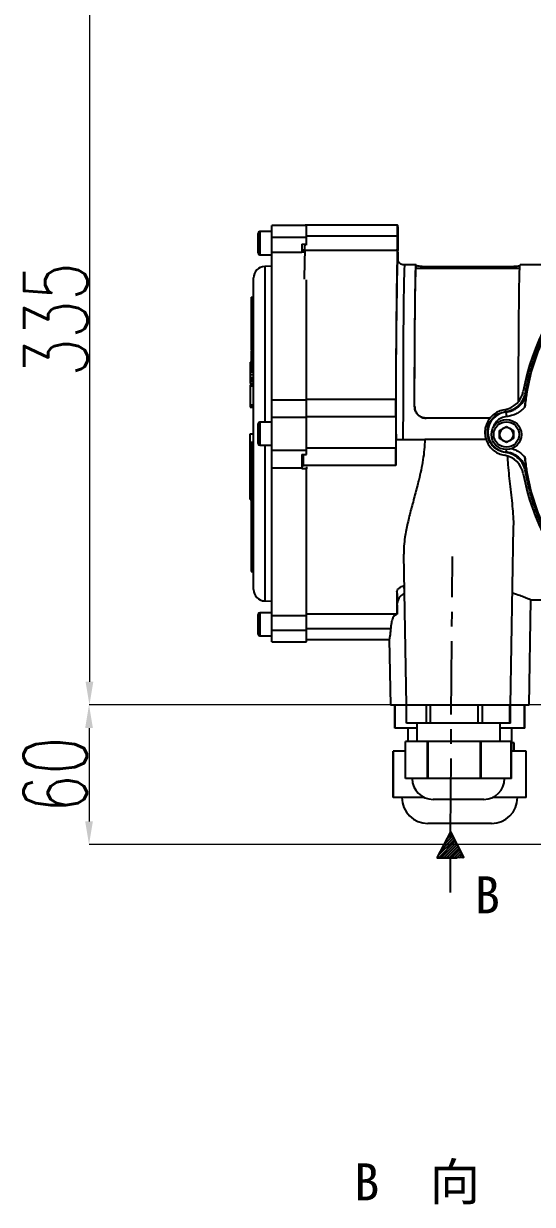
# Model space of a CAD drawing. Header units: millimetres. Extents: x 10469 to 13094, y 11322 to 13178.
# Drawn here: x 10815 to 11035, y 12394 to 12906 of the extents above; entities that cross this region are included whole.
import ezdxf

# ---------------------------------------------------------------- set-up
doc = ezdxf.new("R2010")
doc.units = ezdxf.units.MM
doc.linetypes.add('CENTER', pattern=[50.8, 31.75, -6.35, 6.35, -6.35])
doc.layers.add('AM_5', color=3, linetype='Continuous', lineweight=25)
doc.layers.add('文字', color=7, linetype='Continuous', lineweight=13)
doc.layers.add('layer 1', color=7, linetype='Continuous')
doc.styles.add('SLDTEXTSTYLE1', font='txt.shx', dxfattribs={"width": 0.7, "bigfont": 'gbcbig.shx'})
doc.styles.add('STYLE1', font='txt.shx', dxfattribs={"width": 0.8, "height": 3, "bigfont": 'hzdx.shx'})
doc.dimstyles.new('SLDDIMSTYLE12$0', dxfattribs={"dimtxt": 12, "dimasz": 10, "dimexe": 0, "dimexo": 0.0625, "dimgap": 0.875, "dimtad": 1, "dimdec": 1, "dimlfac": 1.8, "dimrnd": 1e-09, "dimzin": 12, "dimdsep": 46, "dimtxsty": 'SLDTEXTSTYLE1', "dimcen": 0.09, "dimdle": 8.16, "dimclrd": 3, "dimclre": 3, "dimadec": 0, "dimazin": 3, "dimtfac": 1, "dimtdec": 1, "dimtofl": 0, "dimtmove": 0, "dimatfit": 3, "dimfxl": 0, "dimfrac": 2, "dimtolj": 1, "dimlwd": 5, "dimlwe": 5, "dimarcsym": 0})

# ---------------------------------------------------------------- blocks, each defined once
blk = doc.blocks.new('*D10')
at = {"layer": 'AM_5', "color": 3, "lineweight": 5, "transparency": 16777216}
blk.add_line((11237.8, 12944.4), (10843.4, 12944.4), dxfattribs=at)
at = {"layer": 'AM_5', "color": 3, "linetype": 'Continuous', "lineweight": 5, "transparency": 16777216}
for p, q in [((10843.4, 12934.4), (10843.4, 12620.62)), ((11249.48, 12610.62), (10843.4, 12610.62))]:
    blk.add_line(p, q, dxfattribs=at)
at = {"layer": 'AM_5', "color": 3, "transparency": 16777216}
for points in [[(10841.73, 12934.4), (10845.07, 12934.4), (10843.4, 12944.4)], [(10841.73, 12620.62), (10845.07, 12620.62), (10843.4, 12610.62)]]:
    blk.add_solid(points, dxfattribs=at)
at = {"layer": 'Defpoints', "color": 0, "transparency": 16777216}
for p in [(11237.86, 12944.4), (10843.4, 12610.62), (11249.54, 12610.62)]:
    blk.add_point(p, dxfattribs=at)
at = {"layer": 'AM_5', "color": 0, "transparency": 16777216, "insert": (10828.81, 12777.51), "char_height": 12, "attachment_point": 5, "rotation": 90, "style": 'SLDTEXTSTYLE1'}
blk.add_mtext('\\A1;{\\H2.28571x;335}', dxfattribs=at)
blk = doc.blocks.new('*D11')
at = {"layer": 'AM_5', "color": 3, "lineweight": 5, "transparency": 16777216}
blk.add_line((11249.48, 12610.62), (10843.22, 12610.62), dxfattribs=at)
at = {"layer": 'AM_5', "color": 3, "linetype": 'Continuous', "lineweight": 5, "transparency": 16777216}
for p, q in [((10843.22, 12600.62), (10843.22, 12560.21)), ((11249.13, 12550.21), (10843.22, 12550.21))]:
    blk.add_line(p, q, dxfattribs=at)
at = {"layer": 'AM_5', "color": 3, "transparency": 16777216}
for points in [[(10841.55, 12600.62), (10844.89, 12600.62), (10843.22, 12610.62)], [(10841.55, 12560.21), (10844.89, 12560.21), (10843.22, 12550.21)]]:
    blk.add_solid(points, dxfattribs=at)
at = {"layer": 'Defpoints', "color": 0, "transparency": 16777216}
for p in [(11249.54, 12610.62), (10843.22, 12550.21), (11249.2, 12550.21)]:
    blk.add_point(p, dxfattribs=at)
at = {"layer": 'AM_5', "color": 0, "transparency": 16777216, "insert": (10828.63, 12580.41), "char_height": 12, "attachment_point": 5, "rotation": 90, "style": 'SLDTEXTSTYLE1'}
blk.add_mtext('\\A1;{\\H2.28571x;60}', dxfattribs=at)

msp = doc.modelspace()

# ---------------------------------------------------------------- hatches: boundary and pattern name
at = {"layer": 'layer 1'}
h = msp.add_hatch(dxfattribs=at)
h.set_pattern_fill('ANSI31', color=256, scale=0.25)
h.set_pattern_definition([(45, (3091.158, 13888.45325), (-0.56126601, 0.56126601), [])])
h.paths.add_polyline_path([(10999.682, 12555.604), (10993.816, 12544.454), (10999.606, 12544.454), (11005.396, 12544.375)])

# ---------------------------------------------------------------- linework, layer by layer
at = {"color": 7, "linetype": 'Continuous', "lineweight": 25}
for p, q in [((10936.777, 12818.135), (10922.398, 12818.135)), ((10922.398, 12813.11), (10922.398, 12818.135)), ((10936.775, 12818.089), (10936.79, 12818.28)), ((10976.789, 12818.28), (10936.79, 12818.28)), ((10937.398, 12813.11), (10937.398, 12818.088)), ((10916.398, 12810.535), (10916.398, 12814.785)), ((10922.398, 12815.535), (10917.148, 12815.535)), ((10917.148, 12815.535), (10917.148, 12810.535)), ((10922.398, 12813.11), (10937.398, 12813.11)), ((10922.398, 12806.669), (10922.398, 12813.11)), ((10976.726, 12813.611), (10937.398, 12813.611)), ((10937.398, 12810.03), (10937.398, 12813.11)), ((10916.398, 12806.285), (10916.398, 12810.535)), ((10917.148, 12810.535), (10917.148, 12805.535)), ((10922.398, 12806.669), (10935.398, 12806.669)), ((10922.398, 12742.754), (10922.398, 12806.669)), ((10935.398, 12810.03), (10937.398, 12810.03)), ((10935.398, 12810.03), (10935.398, 12806.669)), ((10935.398, 12807.594), (10936.669, 12807.594)), ((10935.398, 12806.669), (10935.398, 12806.577)), ((10936.626, 12806.577), (10935.398, 12806.577)), ((10976.656, 12807.289), (10936.658, 12807.289)), ((10937.398, 12809.735), (10937.398, 12810.03)), ((10917.148, 12805.535), (10922.398, 12805.535)), ((10984.788, 12801.08), (10979.789, 12801.08)), ((10984.832, 12799.58), (10984.832, 12800.929)), ((11039.092, 12801.08), (11029.787, 12801.08)), ((10922.398, 12800.535), (10919.268, 12800.453)), ((10919.268, 12800.453), (10919.268, 12733.035)), ((11029.651, 12799.58), (10984.788, 12799.58)), ((10989.878, 12800.431), (11024.876, 12800.431)), ((10989.878, 12800.431), (10989.878, 12799.58)), ((11024.876, 12799.58), (11024.876, 12800.431)), ((10914.398, 12728.035), (10914.398, 12795.454)), ((10937.398, 12742.754), (10937.398, 12794.661)), ((10913.398, 12787.169), (10914.398, 12787.169)), ((10913.398, 12787.169), (10913.398, 12787.028)), ((10913.398, 12787.028), (10914.398, 12787.028)), ((10913.398, 12787.028), (10913.398, 12786.437)), ((10913.398, 12786.396), (10914.398, 12786.396)), ((10913.398, 12786.396), (10913.398, 12786.255)), ((10913.398, 12786.255), (10914.398, 12786.255)), ((10913.398, 12784.824), (10914.398, 12784.824)), ((10913.398, 12784.824), (10913.398, 12784.686)), ((10913.398, 12784.686), (10914.398, 12784.686)), ((10913.398, 12784.686), (10913.398, 12784.564)), ((10913.398, 12784.528), (10914.398, 12784.528)), ((10913.398, 12784.528), (10913.398, 12783.739)), ((10913.398, 12783.739), (10914.398, 12783.739)), ((10913.398, 12781.663), (10914.398, 12781.663)), ((10913.398, 12780.58), (10914.398, 12780.58)), ((10913.398, 12780.58), (10913.398, 12778.137)), ((10913.273, 12776.076), (10913.398, 12776.076)), ((10913.398, 12778.137), (10914.398, 12778.137)), ((10913.398, 12777.206), (10914.398, 12777.206)), ((10913.398, 12777.206), (10913.398, 12776.383)), ((10913.398, 12776.383), (10914.398, 12776.383)), ((10913.398, 12776.383), (10913.398, 12774.488)), ((10913.398, 12774.488), (10914.398, 12774.488)), ((10913.398, 12774.488), (10913.398, 12774.058)), ((10913.398, 12774.058), (10914.398, 12774.058)), ((10913.398, 12773.126), (10914.398, 12773.126)), ((10913.398, 12773.126), (10913.398, 12772.303)), ((10913.398, 12772.303), (10914.398, 12772.303)), ((10913.398, 12772.303), (10913.398, 12771.566)), ((10913.398, 12771.566), (10914.398, 12771.566)), ((10913.398, 12771.402), (10913.398, 12771.127)), ((10913.273, 12768.871), (10913.398, 12768.871)), ((10913.398, 12769.239), (10914.398, 12769.239)), ((10913.398, 12769.205), (10913.398, 12769.16)), ((10913.398, 12769.16), (10914.398, 12769.16)), ((10913.398, 12768.965), (10914.398, 12768.965)), ((10913.398, 12768), (10914.398, 12768)), ((10913.398, 12767.63), (10914.398, 12767.63)), ((10913.398, 12767.56), (10913.398, 12767.514)), ((10913.398, 12766.317), (10914.398, 12766.317)), ((10913.398, 12766.305), (10913.398, 12765.473)), ((10913.398, 12765.393), (10914.398, 12765.393)), ((10913.398, 12764.24), (10914.398, 12764.24)), ((10913.398, 12764.141), (10914.398, 12764.141)), ((10913.398, 12763.966), (10913.398, 12762.968)), ((10913.398, 12762.968), (10914.398, 12762.968)), ((10913.398, 12761.826), (10914.398, 12761.826)), ((10913.398, 12761.826), (10913.398, 12761.285)), ((10913.398, 12761.285), (10914.398, 12761.285)), ((10913.398, 12761.251), (10913.398, 12761.157)), ((10913.398, 12761.157), (10914.398, 12761.157)), ((10913.398, 12761.157), (10913.398, 12760.616)), ((10913.398, 12760.616), (10914.398, 12760.616)), ((10912.898, 12758.992), (10913.398, 12758.992)), ((10912.898, 12758.992), (10912.898, 12758.523)), ((10912.898, 12758.523), (10913.398, 12758.523)), ((10912.898, 12758.523), (10912.898, 12758.215)), ((10912.898, 12758.215), (10913.398, 12758.215)), ((10912.898, 12758.215), (10912.898, 12758.213)), ((10912.898, 12758.213), (10913.398, 12758.213)), ((10912.898, 12758.213), (10912.898, 12757.266)), ((10912.898, 12757.266), (10913.398, 12757.266)), ((10912.898, 12757.266), (10912.898, 12754.823)), ((10913.398, 12759.164), (10914.398, 12759.164)), ((10913.398, 12759.164), (10913.398, 12758.655)), ((10913.398, 12758.655), (10914.398, 12758.655)), ((10913.398, 12757.941), (10914.398, 12757.941)), ((10913.398, 12757.941), (10913.398, 12756.979)), ((10913.398, 12756.979), (10914.398, 12756.979)), ((10913.398, 12755.867), (10914.398, 12755.867)), ((10913.398, 12755.867), (10913.398, 12755.297)), ((10913.398, 12755.297), (10914.398, 12755.297)), ((10912.898, 12754.823), (10914.398, 12754.823)), ((10912.898, 12754.823), (10912.898, 12753.718)), ((10912.898, 12753.718), (10914.398, 12753.718)), ((10912.898, 12752.304), (10914.398, 12752.304)), ((10912.898, 12752.304), (10912.898, 12752.003)), ((10912.898, 12752.003), (10914.398, 12752.003)), ((10912.898, 12751.454), (10914.398, 12751.454)), ((10912.898, 12751.454), (10912.898, 12750.909)), ((10912.898, 12750.909), (10914.398, 12750.909)), ((10912.898, 12750.909), (10912.898, 12749.883)), ((10912.898, 12749.883), (10914.398, 12749.883)), ((10912.898, 12749.764), (10914.398, 12749.764)), ((10912.898, 12749.538), (10914.398, 12749.538)), ((10912.898, 12749.499), (10914.398, 12749.499)), ((10912.898, 12749.188), (10912.898, 12749.035)), ((10912.898, 12749.035), (10914.398, 12749.035)), ((10912.898, 12749.035), (10912.898, 12748.828)), ((10912.898, 12748.828), (10914.398, 12748.828)), ((10912.898, 12748.828), (10912.898, 12740.554)), ((11032.101, 12745.783), (11032.618, 12745.664)), ((10912.898, 12740.554), (10914.398, 12740.554)), ((10912.898, 12740.074), (10912.898, 12739.581)), ((10912.898, 12740.074), (10914.398, 12740.074)), ((10912.898, 12739.581), (10914.398, 12739.581)), ((10922.398, 12742.754), (10937.398, 12742.754)), ((10922.398, 12735.185), (10922.398, 12742.754)), ((10976.06, 12742.892), (10937.398, 12742.892)), ((10937.398, 12735.185), (10937.398, 12742.754)), ((10984.125, 12739.747), (10984.14, 12739.747)), ((10922.398, 12735.185), (10937.398, 12735.185)), ((10922.398, 12720.884), (10922.398, 12735.185)), ((10976.002, 12735.32), (10937.398, 12735.32)), ((10937.398, 12720.884), (10937.398, 12735.185)), ((11016.719, 12734.747), (10989.12, 12734.747)), ((11023.45, 12737.581), (11023.7, 12737.432)), ((11023.7, 12737.432), (11023.888, 12735.441)), ((10916.398, 12723.785), (10916.398, 12732.285)), ((10922.398, 12733.035), (10917.148, 12733.035)), ((10917.148, 12733.035), (10917.148, 12723.035)), ((11020.891, 12729.414), (11023.891, 12731.146)), ((11020.891, 12725.95), (11020.891, 12729.414)), ((11023.891, 12731.146), (11026.891, 12729.414)), ((11026.891, 12729.414), (11026.891, 12725.95)), ((10912.898, 12728.035), (10914.398, 12728.035)), ((10912.898, 12699.574), (10912.898, 12728.035)), ((10914.398, 12724.234), (10913.273, 12724.234)), ((10914.398, 12660.615), (10914.398, 12728.035)), ((10976.049, 12725.58), (10988.575, 12725.58)), ((11015.048, 12725.58), (10988.575, 12725.58)), ((11023.891, 12724.218), (11020.891, 12725.95)), ((11026.891, 12725.95), (11023.891, 12724.218)), ((10913.398, 12724.156), (10914.398, 12724.156)), ((10913.398, 12719.865), (10914.398, 12719.865)), ((10913.398, 12719.865), (10913.398, 12718.091)), ((10917.148, 12723.035), (10922.398, 12723.035)), ((10919.268, 12723.035), (10919.268, 12655.617)), ((10922.398, 12720.884), (10937.398, 12720.884)), ((10922.398, 12713.316), (10922.398, 12720.884)), ((10935.398, 12719.102), (10937.398, 12719.102)), ((10935.398, 12719.102), (10935.398, 12713.316)), ((10976.002, 12721.84), (10937.398, 12721.84)), ((10937.398, 12719.102), (10937.398, 12720.884)), ((11023.45, 12719.93), (11023.7, 12720.079)), ((11023.804, 12721.182), (11023.7, 12720.079)), ((10913.398, 12718.091), (10914.398, 12718.091)), ((10913.398, 12718.091), (10913.398, 12717.566)), ((10913.398, 12717.566), (10914.398, 12717.566)), ((10913.398, 12717.566), (10913.398, 12717.336)), ((10913.398, 12717.336), (10914.398, 12717.336)), ((10913.398, 12717.336), (10913.398, 12717.162)), ((10913.398, 12717.162), (10914.398, 12717.162)), ((10913.398, 12717.162), (10913.398, 12716.932)), ((10913.398, 12716.932), (10913.398, 12711.714)), ((10913.398, 12716.932), (10914.398, 12716.932)), ((10935.398, 12718.951), (10936.042, 12718.951)), ((10935.398, 12716.159), (10936.057, 12716.159)), ((10976.06, 12714.267), (10936.062, 12714.267)), ((10936.063, 12713.778), (10936.062, 12714.267)), ((10913.398, 12711.714), (10914.398, 12711.714)), ((10913.398, 12711.714), (10913.398, 12710.795)), ((10913.398, 12710.795), (10914.398, 12710.795)), ((10913.398, 12710.795), (10913.398, 12710.456)), ((10913.398, 12710.456), (10913.398, 12705.138)), ((10913.398, 12710.456), (10914.398, 12710.456)), ((10922.398, 12713.316), (10935.398, 12713.316)), ((10922.398, 12649.4), (10922.398, 12713.316)), ((10935.398, 12713.316), (10935.398, 12712.832)), ((10937.398, 12712.832), (10935.398, 12712.832)), ((10937.398, 12713.765), (10937.398, 12712.832)), ((10937.398, 12649.4), (10937.398, 12712.832)), ((11032.618, 12711.847), (11032.101, 12711.727)), ((10913.398, 12705.138), (10914.398, 12705.138)), ((10913.398, 12705.138), (10913.398, 12702.176)), ((10912.898, 12699.574), (10913.398, 12699.574)), ((10913.398, 12701.945), (10913.273, 12701.945)), ((10913.398, 12702.176), (10913.398, 12701.088)), ((10913.398, 12702.176), (10914.398, 12702.176)), ((10913.398, 12701.088), (10914.398, 12701.088)), ((10913.398, 12701.088), (10913.398, 12700.527)), ((10913.398, 12700.527), (10914.398, 12700.527)), ((10913.398, 12700.527), (10913.398, 12698.03)), ((10913.398, 12697.276), (10913.273, 12697.276)), ((10913.273, 12695.49), (10913.398, 12695.49)), ((10913.273, 12694.634), (10914.398, 12694.634)), ((10913.398, 12698.03), (10914.398, 12698.03)), ((10913.398, 12698.03), (10913.398, 12697.276)), ((10913.398, 12697.276), (10914.398, 12697.276)), ((10913.398, 12695.767), (10914.398, 12695.767)), ((10913.398, 12693.746), (10914.398, 12693.746)), ((10913.398, 12693.746), (10913.398, 12692.74)), ((10913.398, 12689.522), (10913.273, 12689.522)), ((10913.398, 12692.74), (10914.398, 12692.74)), ((10913.398, 12692.74), (10913.398, 12691.757)), ((10913.398, 12691.757), (10914.398, 12691.757)), ((10913.398, 12691.757), (10913.398, 12691.681)), ((10913.398, 12691.681), (10914.398, 12691.681)), ((10913.398, 12691.681), (10913.398, 12689.219)), ((10913.398, 12689.219), (10914.398, 12689.219)), ((10913.398, 12689.219), (10913.398, 12688.278)), ((10913.398, 12688.278), (10914.398, 12688.278)), ((10913.398, 12688.278), (10913.398, 12688.12)), ((10913.398, 12688.12), (10914.398, 12688.12)), ((10913.398, 12688.12), (10913.398, 12687.407)), ((10913.398, 12687.407), (10914.398, 12687.407)), ((10913.398, 12687.407), (10913.398, 12683.647)), ((10913.398, 12683.647), (10914.398, 12683.647)), ((10913.398, 12683.647), (10913.398, 12682.703)), ((11025.668, 12610.58), (11027.012, 12687.575)), ((10913.273, 12681.114), (10913.398, 12681.114)), ((10913.273, 12680.247), (10913.398, 12680.247)), ((10913.398, 12682.703), (10914.398, 12682.703)), ((10913.398, 12682.703), (10913.398, 12681.89)), ((10913.398, 12681.89), (10914.398, 12681.89)), ((10913.398, 12681.89), (10913.398, 12680.071)), ((10913.398, 12680.071), (10914.398, 12680.071)), ((10913.398, 12680.071), (10913.398, 12679.325)), ((10913.398, 12679.325), (10914.398, 12679.325)), ((10913.398, 12679.325), (10913.398, 12678.685)), ((10913.398, 12678.685), (10913.398, 12675.872)), ((10913.398, 12678.685), (10914.398, 12678.685)), ((10913.398, 12675.872), (10914.398, 12675.872)), ((10913.398, 12675.872), (10913.398, 12675.081)), ((10913.398, 12675.081), (10914.398, 12675.081)), ((10913.398, 12675.081), (10913.398, 12673.385)), ((10913.398, 12673.385), (10914.398, 12673.385)), ((10913.398, 12673.385), (10913.398, 12672.441)), ((10979.402, 12675.925), (10980.542, 12610.58)), ((10913.398, 12672.441), (10914.398, 12672.441)), ((10913.398, 12672.441), (10913.398, 12670.716)), ((10913.398, 12670.716), (10914.398, 12670.716)), ((10913.398, 12670.716), (10913.398, 12670.341)), ((10913.398, 12670.341), (10914.398, 12670.341)), ((10913.398, 12670.341), (10913.398, 12669.181)), ((10913.398, 12669.181), (10914.398, 12669.181)), ((10913.398, 12669.181), (10913.398, 12668.761)), ((10913.398, 12668.761), (10914.398, 12668.761)), ((10913.398, 12668.761), (10913.398, 12668.636)), ((10913.398, 12668.636), (10914.398, 12668.636)), ((10913.398, 12668.636), (10913.398, 12668.374)), ((10913.398, 12668.374), (10914.398, 12668.374)), ((10919.268, 12655.617), (10922.398, 12655.535)), ((11033.66, 12610.58), (11034.455, 12656.083)), ((11034.453, 12656.08), (11039.092, 12656.08)), ((10916.398, 12641.285), (10916.398, 12649.785)), ((10922.398, 12650.535), (10917.148, 12650.535)), ((10917.148, 12650.535), (10917.148, 12640.535)), ((10922.398, 12649.4), (10937.398, 12649.4)), ((10922.398, 12642.959), (10922.398, 12649.4)), ((10976.385, 12649.871), (10937.398, 12649.871)), ((10937.398, 12642.959), (10937.398, 12649.4)), ((10922.398, 12642.959), (10937.398, 12642.959)), ((10922.398, 12637.935), (10922.398, 12642.959)), ((10973.776, 12643.548), (10937.398, 12643.548)), ((10937.398, 12637.935), (10937.398, 12642.959)), ((10917.148, 12640.535), (10922.398, 12640.535)), ((10922.398, 12637.935), (10937.398, 12637.935)), ((10937.398, 12638.88), (10973.168, 12638.88)), ((10973.166, 12638.908), (10973.66, 12610.58)), ((10980.542, 12610.58), (10973.66, 12610.58)), ((10975.535, 12610.536), (10975.535, 12600.536)), ((10975.567, 12610.536), (10975.535, 12610.536)), ((10975.567, 12600.536), (10975.567, 12610.536)), ((10980.625, 12610.536), (10975.567, 12610.536)), ((11025.668, 12610.58), (10980.542, 12610.58)), ((10980.625, 12602.721), (10980.625, 12610.58)), ((10989.296, 12602.721), (10989.296, 12610.58)), ((10991.051, 12602.721), (10991.051, 12610.58)), ((11011.584, 12602.721), (11011.584, 12610.58)), ((11013.532, 12602.721), (11013.532, 12610.58)), ((11025.394, 12602.721), (11025.394, 12610.58)), ((11025.585, 12602.721), (11025.585, 12610.58)), ((11031.753, 12610.536), (11025.585, 12610.536)), ((11033.66, 12610.58), (11025.668, 12610.58)), ((11031.753, 12600.536), (11031.753, 12610.536)), ((11031.785, 12610.536), (11031.753, 12610.536)), ((11031.785, 12600.536), (11031.785, 12610.536)), ((10989.296, 12602.721), (10980.625, 12602.721)), ((10985.105, 12602.721), (10985.105, 12594.721)), ((10991.051, 12602.721), (10989.296, 12602.721)), ((11011.584, 12602.721), (10991.051, 12602.721)), ((11013.532, 12602.721), (11011.584, 12602.721)), ((11025.394, 12602.721), (11013.532, 12602.721)), ((11021.105, 12594.721), (11021.105, 12602.721)), ((11025.585, 12602.721), (11025.394, 12602.721)), ((10975.567, 12600.536), (10975.535, 12600.536)), ((10985.105, 12600.536), (10975.567, 12600.536)), ((10981.16, 12600.536), (10981.16, 12594.721)), ((11031.753, 12600.536), (11021.105, 12600.536)), ((11026.16, 12590.536), (11026.16, 12600.536)), ((11031.785, 12600.536), (11031.753, 12600.536)), ((10980.183, 12578.721), (10980.183, 12594.721)), ((10989.738, 12594.721), (10980.183, 12594.721)), ((10989.738, 12578.721), (10989.738, 12594.721)), ((10990.006, 12594.721), (10989.738, 12594.721)), ((10990.006, 12578.721), (10990.006, 12594.721)), ((11012.63, 12594.721), (10990.006, 12594.721)), ((11012.63, 12578.721), (11012.63, 12594.721)), ((11012.928, 12594.721), (11012.63, 12594.721)), ((11012.928, 12578.721), (11012.928, 12594.721)), ((11025.998, 12594.721), (11012.928, 12594.721)), ((11025.998, 12578.721), (11025.998, 12594.721)), ((11026.027, 12594.721), (11025.998, 12594.721)), ((11026.027, 12578.721), (11026.027, 12594.721)), ((11027.214, 12594.175), (11026.16, 12594.175)), ((11027.214, 12590.536), (11027.214, 12594.175)), ((11027.214, 12594.175), (11027.215, 12594.175)), ((11027.215, 12590.536), (11027.215, 12594.175)), ((10974.91, 12590.536), (10974.91, 12570.536)), ((10974.911, 12590.536), (10974.91, 12590.536)), ((10974.911, 12570.536), (10974.911, 12590.536)), ((10980.183, 12590.536), (10974.911, 12590.536)), ((11032.41, 12590.536), (11026.027, 12590.536)), ((11032.41, 12570.536), (11032.41, 12590.536)), ((11032.41, 12570.536), (11032.41, 12590.536)), ((11032.41, 12590.536), (11032.41, 12590.536)), ((10984.96, 12578.721), (10980.183, 12578.721)), ((10989.738, 12578.721), (10984.96, 12578.721)), ((10990.006, 12578.721), (10989.738, 12578.721)), ((11001.318, 12578.721), (10990.006, 12578.721)), ((11012.63, 12578.721), (11001.318, 12578.721)), ((11012.928, 12578.721), (11012.63, 12578.721)), ((11019.463, 12578.721), (11012.928, 12578.721)), ((11025.998, 12578.721), (11019.463, 12578.721)), ((11026.027, 12578.721), (11025.998, 12578.721)), ((10974.911, 12570.536), (10974.91, 12570.536)), ((10982.011, 12570.536), (10974.911, 12570.536)), ((10988.363, 12570.536), (10982.011, 12570.536)), ((11014.105, 12569.721), (10992.105, 12569.721)), ((11017.86, 12570.536), (11017.847, 12570.536)), ((11017.86, 12570.536), (11017.86, 12570.541)), ((11018.215, 12570.536), (11017.86, 12570.536)), ((11018.215, 12570.536), (11018.215, 12570.714)), ((11025.312, 12570.536), (11018.215, 12570.536)), ((11032.41, 12570.536), (11025.312, 12570.536)), ((11032.41, 12570.536), (11032.41, 12570.536)), ((11017.41, 12559.286), (10989.91, 12559.286))]:
    msp.add_line(p, q, dxfattribs=at)
at = {"color": 7, "linetype": 'Continuous', "lineweight": 25, "flags": 128}
for points in [[(10976.726, 12813.611), (10976.734, 12815.155), (10976.744, 12816.46), (10976.758, 12817.451), (10976.773, 12818.069), (10976.789, 12818.28), (10976.805, 12818.069), (10976.82, 12817.451), (10976.833, 12816.46), (10976.844, 12815.155), (10976.851, 12813.611)], [(10976.721, 12803.725), (10976.723, 12803.746), (10976.771, 12804.056), (10976.819, 12804.007), (10976.829, 12803.952)], [(10979.789, 12801.08), (10979.744, 12800.918), (10979.697, 12800.399), (10979.651, 12799.527), (10979.605, 12798.304), (10979.56, 12796.738), (10979.516, 12794.835), (10979.474, 12792.606), (10979.433, 12790.061), (10979.394, 12787.212), (10979.357, 12784.075), (10979.322, 12780.664), (10979.289, 12776.996), (10979.259, 12773.089), (10979.231, 12768.963), (10979.207, 12764.637), (10979.185, 12760.134), (10979.166, 12755.475), (10979.15, 12750.684), (10979.137, 12745.783), (10979.127, 12740.798), (10979.121, 12735.752), (10979.118, 12730.671), (10979.118, 12725.58)], [(10984.125, 12739.747), (10984.134, 12744.766), (10984.147, 12749.704), (10984.162, 12754.538), (10984.18, 12759.242), (10984.202, 12763.794), (10984.226, 12768.171), (10984.254, 12772.352), (10984.283, 12776.315), (10984.316, 12780.04), (10984.351, 12783.51), (10984.387, 12786.707), (10984.426, 12789.615), (10984.467, 12792.22), (10984.509, 12794.509), (10984.553, 12796.47), (10984.598, 12798.093), (10984.644, 12799.371), (10984.69, 12800.298), (10984.737, 12800.868), (10984.784, 12801.078), (10984.832, 12800.929)], [(11029.127, 12742.016), (11029.132, 12744.766), (11029.145, 12749.704), (11029.16, 12754.538), (11029.179, 12759.242), (11029.2, 12763.794), (11029.224, 12768.171), (11029.252, 12772.352), (11029.282, 12776.315), (11029.314, 12780.04), (11029.349, 12783.51), (11029.386, 12786.707), (11029.424, 12789.615), (11029.465, 12792.22), (11029.507, 12794.509), (11029.551, 12796.47), (11029.596, 12798.093), (11029.642, 12799.371), (11029.688, 12800.298), (11029.735, 12800.868), (11029.782, 12801.078), (11029.787, 12801.08)], [(10984.14, 12739.747), (10984.148, 12744.652), (10984.16, 12749.478), (10984.176, 12754.201), (10984.194, 12758.796), (10984.215, 12763.242), (10984.239, 12767.515), (10984.266, 12771.596), (10984.295, 12775.464), (10984.327, 12779.099), (10984.361, 12782.484), (10984.397, 12785.601), (10984.435, 12788.436), (10984.475, 12790.975), (10984.516, 12793.204), (10984.559, 12795.113), (10984.603, 12796.692), (10984.648, 12797.933), (10984.693, 12798.831), (10984.739, 12799.38), (10984.785, 12799.579), (10984.788, 12799.58)], [(10976.049, 12725.58), (10976.05, 12724.158), (10976.05, 12722.737), (10976.051, 12721.318), (10976.053, 12719.902), (10976.054, 12718.488), (10976.056, 12717.077), (10976.058, 12715.67), (10976.06, 12714.267)], [(10976.652, 12649.964), (10976.651, 12652.55), (10976.65, 12654.582)]]:
    msp.add_lwpolyline(points, dxfattribs=at)
at = {"color": 7, "linetype": 'Continuous', "lineweight": 25}
for radius in [6.5, 5.5]:
    msp.add_circle((11023.891, 12727.682), radius, dxfattribs=at)
for centre, radius, start, end in [((11129.564, 12728.582), 99.998, 100.32817, 169.67428), ((10917.148, 12814.785), 0.75, 90, 180), ((10735.877, 12813.119), 240.85, 358.61287, 0.11705), ((11217.701, 12813.119), 240.85, 179.88295, 181.38713), ((10917.148, 12806.285), 0.75, 180, 270), ((11367.053, 12791.309), 430.692, 177.87367, 179.52226), ((10837.528, 12810.367), 99.178, 358.22174, 359.63331), ((13489.474, 12751.833), 2513.429, 178.735735, 180.203816), ((10799.54, 12799.389), 177.557, 1.17327, 2.5502), ((13603.314, 12743.458), 2627.284, 178.685579, 180.389885), ((10919.398, 12795.454), 5, 91.5, 180), ((11021.347, 12748.299), 10, 279.26996, 349.67431), ((10542.852, 12742.453), 433.209, 359.05652, 0.05807), ((11436.223, 12728.58), 460.27, 179.16093, 180.83907), ((11024.566, 12728.58), 9.98, 99.27074, 260.72926), ((11024.52, 12728.755), 8.715, 95.40246, 264.59754), ((10917.148, 12732.285), 0.75, 90, 180), ((11023.891, 12727.682), 3, 120, 180), ((11023.891, 12727.682), 3, 60, 120), ((11023.891, 12727.682), 3, 0, 60), ((11023.891, 12727.682), 3, 180, 240), ((11023.891, 12727.682), 3, 240, 300), ((11023.891, 12727.682), 3, 300, 0), ((10917.148, 12723.785), 0.75, 180, 270), ((10199.03, 12713.374), 737.032, 0.069476, 0.445347), ((10542.852, 12714.706), 433.209, 359.94193, 0.94348), ((11021.347, 12708.861), 10, 10.32569, 80.73004), ((11129.564, 12728.577), 99.998, 190.32572, 259.67183), ((10919.398, 12660.615), 5, 180, 268.5), ((11323.923, 12663.319), 347.528, 180.64872, 182.20235), ((11205.88, 12663.723), 229.412, 181.05093, 182.28359), ((11272.595, 12668.055), 293.134, 181.17106, 181.81739), ((10917.148, 12649.785), 0.75, 90, 180), ((10917.148, 12641.285), 0.75, 180, 270), ((10992.105, 12578.721), 9, 180, 270), ((11014.105, 12578.721), 9, 270, 0), ((10989.91, 12570.536), 11.25, 180, 270), ((11017.41, 12570.536), 11.25, 270, 0)]:
    msp.add_arc(centre, radius, start, end, dxfattribs=at)
for points in [[(11031.847, 12739.545), (11032.371, 12743.197), (11033.419, 12750.5), (11036.539, 12761.143), (11040.747, 12771.386), (11046.102, 12781.087), (11052.507, 12790.126), (11059.888, 12798.388), (11068.15, 12805.769), (11077.189, 12812.174), (11086.89, 12817.529), (11097.133, 12821.737), (11107.776, 12824.857), (11115.079, 12825.905), (11118.731, 12826.429)], [(11032.101, 12745.783), (11032.689, 12748.697), (11033.864, 12754.525), (11036.617, 12763.019), (11040.064, 12771.248), (11044.265, 12779.119), (11049.11, 12786.62), (11052.884, 12791.213), (11054.771, 12793.51)], [(11015.63, 12728.755), (11015.744, 12729.831), (11015.971, 12731.982), (11017.735, 12734.768), (11020.288, 12736.855), (11022.396, 12737.339), (11023.45, 12737.581)], [(11023.45, 12719.93), (11022.396, 12720.172), (11020.288, 12720.656), (11017.735, 12722.743), (11015.971, 12725.529), (11015.744, 12727.68), (11015.63, 12728.755)], [(11118.731, 12631.082), (11115.079, 12631.606), (11107.776, 12632.654), (11097.133, 12635.774), (11086.89, 12639.982), (11077.189, 12645.337), (11068.15, 12651.742), (11059.888, 12659.123), (11052.507, 12667.385), (11046.102, 12676.424), (11040.747, 12686.125), (11036.539, 12696.368), (11033.419, 12707.011), (11032.371, 12714.314), (11031.847, 12717.966)], [(11054.771, 12664.001), (11052.884, 12666.298), (11049.11, 12670.891), (11044.265, 12678.392), (11040.064, 12686.263), (11036.617, 12694.492), (11033.864, 12702.986), (11032.689, 12708.814), (11032.101, 12711.727)]]:
    msp.add_open_spline(points, degree=3, dxfattribs=at)
for points, knots in [([(10979.781, 12801.112), (10979.677, 12801.103), (10979.269, 12801.069), (10978.613, 12801.287), (10977.938, 12801.683), (10977.466, 12802.155), (10977.165, 12802.61), (10976.999, 12802.98), (10976.916, 12803.243), (10976.877, 12803.415), (10976.871, 12803.453), (10976.868, 12803.474)], [0, 0, 0, 0, 0.0474745, 0.1861905, 0.3044679, 0.409811, 0.5056994, 0.5992557, 0.704506, 0.8379016, 1, 1, 1, 1]), ([(10984.832, 12800.929), (10984.893, 12800.889), (10985.014, 12800.808), (10985.893, 12800.656), (10987.178, 12800.521), (10988.59, 12800.443), (10989.515, 12800.435), (10989.878, 12800.431)], [0, 0, 0, 0, 0.2153056, 0.4305877, 0.6463333, 0.8614906, 1, 1, 1, 1]), ([(11024.876, 12800.431), (11025.435, 12800.439), (11026.551, 12800.454), (11028.035, 12800.564), (11029.156, 12800.706), (11029.753, 12800.838), (11029.808, 12800.903), (11029.83, 12800.929)], [0, 0, 0, 0, 0.2129679, 0.4258966, 0.639898, 0.8553588, 1, 1, 1, 1]), ([(10913.398, 12786.255), (10913.398, 12785.99), (10913.398, 12785.515), (10913.398, 12785.035), (10913.398, 12784.824)], [0, 0, 0, 0, 0.5599857, 1, 1, 1, 1]), ([(10913.398, 12784.686), (10913.398, 12784.65), (10913.398, 12784.587), (10913.398, 12784.546), (10913.398, 12784.528)], [0, 0, 0, 0, 0.55998218, 1, 1, 1, 1]), ([(10913.398, 12783.825), (10913.398, 12783.394), (10913.398, 12782.555), (10913.398, 12781.933), (10913.398, 12781.631)], [0, 0, 0, 0, 0.5132266, 1, 1, 1, 1]), ([(10913.398, 12781.663), (10913.398, 12781.456), (10913.398, 12781.087), (10913.398, 12780.735), (10913.398, 12780.58)], [0, 0, 0, 0, 0.5600034, 1, 1, 1, 1]), ([(10913.398, 12778.137), (10913.398, 12777.958), (10913.398, 12777.638), (10913.398, 12777.338), (10913.398, 12777.206)], [0, 0, 0, 0, 0.5599966, 1, 1, 1, 1]), ([(10913.398, 12774.058), (10913.398, 12773.879), (10913.398, 12773.559), (10913.398, 12773.258), (10913.398, 12773.126)], [0, 0, 0, 0, 0.5599959, 1, 1, 1, 1]), ([(10913.398, 12771.566), (10913.398, 12771.134), (10913.398, 12770.363), (10913.398, 12769.583), (10913.398, 12769.239)], [0, 0, 0, 0, 0.55999742, 1, 1, 1, 1]), ([(10913.398, 12768.965), (10913.398, 12768.689), (10913.398, 12768.387), (10913.398, 12768.095), (10913.398, 12768.07)], [0, 0, 0, 0, 0.9148031, 1, 1, 1, 1]), ([(10913.398, 12768), (10913.398, 12767.925), (10913.398, 12767.792), (10913.398, 12767.68), (10913.398, 12767.63)], [0, 0, 0, 0, 0.5600131, 1, 1, 1, 1]), ([(10913.398, 12767.63), (10913.398, 12767.385), (10913.398, 12766.946), (10913.398, 12766.509), (10913.398, 12766.317)], [0, 0, 0, 0, 0.56000068, 1, 1, 1, 1]), ([(10913.398, 12765.393), (10913.398, 12765.17), (10913.398, 12764.771), (10913.398, 12764.402), (10913.398, 12764.24)], [0, 0, 0, 0, 0.5596888, 1, 1, 1, 1]), ([(10913.398, 12762.968), (10913.398, 12762.75), (10913.398, 12762.362), (10913.398, 12761.99), (10913.398, 12761.826)], [0, 0, 0, 0, 0.5599848, 1, 1, 1, 1]), ([(10913.398, 12760.616), (10913.398, 12760.349), (10913.398, 12759.859), (10913.398, 12759.381), (10913.398, 12759.164)], [0, 0, 0, 0, 0.5459318, 1, 1, 1, 1]), ([(10913.398, 12758.623), (10913.398, 12758.534), (10913.398, 12758.313), (10913.398, 12758.08), (10913.398, 12757.941)], [0, 0, 0, 0, 0.4010952, 1, 1, 1, 1]), ([(10913.398, 12756.979), (10913.398, 12756.762), (10913.398, 12756.372), (10913.398, 12756.021), (10913.398, 12755.867)], [0, 0, 0, 0, 0.56003177, 1, 1, 1, 1]), ([(10912.898, 12753.718), (10912.898, 12753.297), (10912.898, 12752.542), (10912.898, 12752.377), (10912.898, 12752.304)], [0, 0, 0, 0, 0.5581866, 1, 1, 1, 1]), ([(10912.898, 12752.003), (10912.898, 12751.958), (10912.898, 12751.895), (10912.898, 12751.66), (10912.898, 12751.523), (10912.898, 12751.454)], [0, 0, 0, 0, 0.559369, 0.7797892, 1, 1, 1, 1]), ([(10912.898, 12749.883), (10912.898, 12749.876), (10912.898, 12749.863), (10912.898, 12749.795), (10912.898, 12749.764)], [0, 0, 0, 0, 0.5599418, 1, 1, 1, 1]), ([(11023.45, 12737.581), (11024.496, 12737.808), (11026.584, 12738.26), (11029.232, 12740.138), (11031.254, 12742.683), (11031.818, 12744.749), (11032.101, 12745.783)], [0, 0, 0, 0, 0.2500652, 0.4994456, 0.7493864, 1, 1, 1, 1]), ([(11023.7, 12737.432), (11024.341, 12737.529), (11025.564, 12737.713), (11027.044, 12738.315), (11028.132, 12738.93), (11028.899, 12739.472), (11030.186, 12740.567), (11031.766, 12742.526), (11032.338, 12744.633), (11032.618, 12745.664)], [0, 0, 0, 0, 0.1490594, 0.2844868, 0.3652537, 0.4374076, 0.5004523, 0.7554677, 1, 1, 1, 1]), ([(11032.618, 12745.664), (11032.481, 12744.693), (11032.208, 12742.76), (11031.967, 12740.613), (11031.847, 12739.545)], [0, 0, 0, 0, 0.5024427, 1, 1, 1, 1]), ([(10912.898, 12740.554), (10912.898, 12740.438), (10912.898, 12740.277), (10912.898, 12740.108), (10912.898, 12740.086), (10912.898, 12740.074)], [0, 0, 0, 0, 0.5604886, 0.7801175, 1, 1, 1, 1]), ([(10989.12, 12734.747), (10988.56, 12734.802), (10987.439, 12734.912), (10985.946, 12735.767), (10984.819, 12737.026), (10984.212, 12738.432), (10984.151, 12739.367), (10984.125, 12739.747)], [0, 0, 0, 0, 0.2131127, 0.4262212, 0.6394652, 0.8533812, 1, 1, 1, 1]), ([(10984.14, 12739.747), (10984.194, 12739.184), (10984.303, 12738.057), (10985.171, 12736.551), (10986.448, 12735.42), (10987.851, 12734.83), (10988.772, 12734.77), (10989.134, 12734.747)], [0, 0, 0, 0, 0.2166735, 0.4334219, 0.6484226, 0.8620356, 1, 1, 1, 1]), ([(11031.847, 12739.545), (11031.313, 12738.992), (11030.248, 12737.891), (11028.291, 12736.671), (11026.163, 12735.785), (11024.648, 12735.556), (11023.888, 12735.441)], [0, 0, 0, 0, 0.250755, 0.4999887, 0.7492331, 1, 1, 1, 1]), ([(11023.888, 12735.441), (11023.099, 12735.284), (11021.463, 12734.959), (11019.484, 12733.363), (11018.332, 12731.817), (11018.179, 12730.85), (11018.159, 12730.725)], [0, 0, 0, 0, 0.3027449, 0.6273546, 0.9519642, 1, 1, 1, 1]), ([(10988.575, 12725.58), (10988.508, 12724.096), (10988.375, 12721.127), (10987.778, 12716.694), (10986.955, 12712.298), (10985.782, 12707.22), (10984.288, 12701.551), (10982.585, 12695.298), (10981.048, 12689.182), (10980.01, 12683.874), (10979.448, 12679.453), (10979.426, 12677.075), (10979.415, 12675.925)], [0, 0, 0, 0, 0.0805066, 0.1610356, 0.2436293, 0.326242, 0.4506218, 0.5750041, 0.7030896, 0.8311062, 0.9182791, 1, 1, 1, 1]), ([(10913.398, 12724.156), (10913.398, 12724.092), (10913.398, 12723.965), (10913.398, 12723.536), (10913.398, 12722.678), (10913.398, 12721.342), (10913.398, 12720.358), (10913.398, 12719.865)], [0, 0, 0, 0, 0.18736448, 0.37442493, 0.56063137, 0.77992698, 1, 1, 1, 1]), ([(11032.101, 12711.727), (11031.82, 12712.76), (11031.258, 12714.822), (11029.24, 12717.366), (11026.59, 12719.247), (11024.498, 12719.702), (11023.45, 12719.93)], [0, 0, 0, 0, 0.2500466, 0.4994486, 0.7493959, 1, 1, 1, 1]), ([(11032.618, 12711.847), (11032.343, 12712.881), (11031.972, 12714.274), (11031.017, 12715.808), (11030.339, 12716.688), (11029.523, 12717.527), (11028.505, 12718.353), (11027.194, 12719.136), (11025.564, 12719.798), (11024.341, 12719.982), (11023.7, 12720.079)], [0, 0, 0, 0, 0.2442906, 0.329037, 0.4144904, 0.500125, 0.5979935, 0.7157717, 0.8510735, 1, 1, 1, 1]), ([(11026.169, 12721.624), (11026.878, 12721.37), (11028.306, 12720.859), (11030.247, 12719.614), (11031.312, 12718.516), (11031.847, 12717.966)], [0, 0, 0, 0, 0.3300361, 0.6639988, 1, 1, 1, 1]), ([(11027, 12687.576), (11027.005, 12687.676), (11027.09, 12689.148), (11026.928, 12692.185), (11026.6, 12696.702), (11026.086, 12701.43), (11025.527, 12706.209), (11025.009, 12710.983), (11024.627, 12714.943), (11024.491, 12717.368), (11024.445, 12718.189)], [0, 0, 0, 0, 0.0112716, 0.1647036, 0.3181817, 0.4755068, 0.6328433, 0.7790357, 0.9252187, 1, 1, 1, 1]), ([(11031.847, 12717.966), (11031.967, 12716.898), (11032.208, 12714.751), (11032.481, 12712.818), (11032.618, 12711.847)], [0, 0, 0, 0, 0.4975573, 1, 1, 1, 1]), ([(10913.398, 12697.293), (10913.398, 12697.208), (10913.398, 12696.954), (10913.398, 12696.409), (10913.398, 12696.011), (10913.398, 12695.767)], [0, 0, 0, 0, 0.16453162, 0.48995468, 1, 1, 1, 1]), ([(10913.398, 12695.767), (10913.398, 12695.577), (10913.398, 12695.197), (10913.398, 12694.746), (10913.398, 12694.705), (10913.398, 12694.679)], [0, 0, 0, 0, 0.271615, 0.5433293, 1, 1, 1, 1]), ([(10913.398, 12694.461), (10913.398, 12694.446), (10913.398, 12694.198), (10913.398, 12693.965), (10913.398, 12693.746)], [0, 0, 0, 0, 0.0587663, 1, 1, 1, 1]), ([(10976.417, 12659.385), (10976.479, 12659.747), (10976.603, 12660.473), (10977.676, 12661.44), (10978.74, 12662.055), (10979.454, 12662.168), (10979.522, 12662.179)], [0, 0, 0, 0, 0.3276828, 0.6557933, 0.966877, 1, 1, 1, 1]), ([(10979.608, 12658.759), (10979.044, 12658.457), (10978.076, 12657.938), (10977.229, 12656.735), (10976.824, 12655.76), (10976.67, 12655.106), (10976.655, 12654.714), (10976.65, 12654.582)], [0, 0, 0, 0, 0.408482, 0.7013153, 0.8362611, 0.9449971, 1, 1, 1, 1]), ([(11034.453, 12656.08), (11034.363, 12656.112), (11034.179, 12656.177), (11032.924, 12656.69), (11030.952, 12657.46), (11028.81, 12658.273), (11027.104, 12658.83), (11026.513, 12659.023)], [0, 0, 0, 0, 0.2173888, 0.441385, 0.6586934, 0.8817751, 1, 1, 1, 1]), ([(10976.385, 12649.871), (10975.905, 12649.59), (10974.943, 12649.028), (10974.148, 12646.89), (10973.864, 12644.849), (10973.786, 12643.69), (10973.776, 12643.548)], [0, 0, 0, 0, 0.3245448, 0.6499942, 0.9570546, 1, 1, 1, 1]), ([(10976.652, 12649.964), (10976.601, 12649.947), (10976.511, 12649.915), (10976.424, 12649.884), (10976.385, 12649.871)], [0, 0, 0, 0, 0.56, 1, 1, 1, 1]), ([(10973.776, 12643.548), (10973.713, 12642.817), (10973.587, 12641.354), (10973.324, 12639.788), (10973.179, 12639.008), (10973.173, 12638.932), (10973.171, 12638.908)], [0, 0, 0, 0, 0.2879758, 0.5758228, 0.8655334, 1, 1, 1, 1])]:
    msp.add_open_spline(points, degree=3, knots=knots, dxfattribs=at)
at = {"layer": 'layer 1', "linetype": 'CENTER'}
msp.add_line((10999.682, 12555.604), (11000.494, 12674.931), dxfattribs=at)
at = {"layer": 'layer 1'}
for p, q in [((10999.682, 12555.604), (10993.816, 12544.454)), ((10999.682, 12555.604), (11005.396, 12544.375)), ((10993.816, 12544.454), (11002.548, 12544.454)), ((11005.396, 12544.375), (10996.664, 12544.494)), ((10999.606, 12544.454), (10999.606, 12529.348))]:
    msp.add_line(p, q, dxfattribs=at)

# ---------------------------------------------------------------- texts
at = {"layer": '文字', "char_height": 16, "width": 240, "attachment_point": 5, "style": 'STYLE1'}
for s, insert in [('\\pt176;{\\fSimSun|b0|i0|c134|p2;\\W1;B}', (11015.619, 12528.388)), ('\\pt176;{\\fSimSun|b0|i0|c134|p2;\\W1;B  向}', (10985.226, 12403.244))]:
    msp.add_mtext(s, dxfattribs=dict(at, insert=insert))

# ---------------------------------------------------------------- dimensions: what is measured, and where the dimension line sits
at = {"layer": 'AM_5'}
for base, p1, p2, text, picture, middle in [((10843.402, 12610.615), (11237.864, 12944.401), (11249.539, 12610.615), '{\\H2.28571x;335}', '*D10', (10828.812, 12777.508)), ((10843.219, 12550.213), (11249.539, 12610.615), (11249.196, 12550.213), '{\\H2.28571x;60}', '*D11', (10828.629, 12580.414))]:
    dim = msp.add_linear_dim(base=base, p1=p1, p2=p2, angle=90, text=text, dimstyle='SLDDIMSTYLE12$0', override={"dimlfac": 1}, dxfattribs=at)
    dim.commit()
    dim.dimension.update_dxf_attribs({"geometry": picture, "text_midpoint": middle})

doc.saveas('drawing.dxf')
